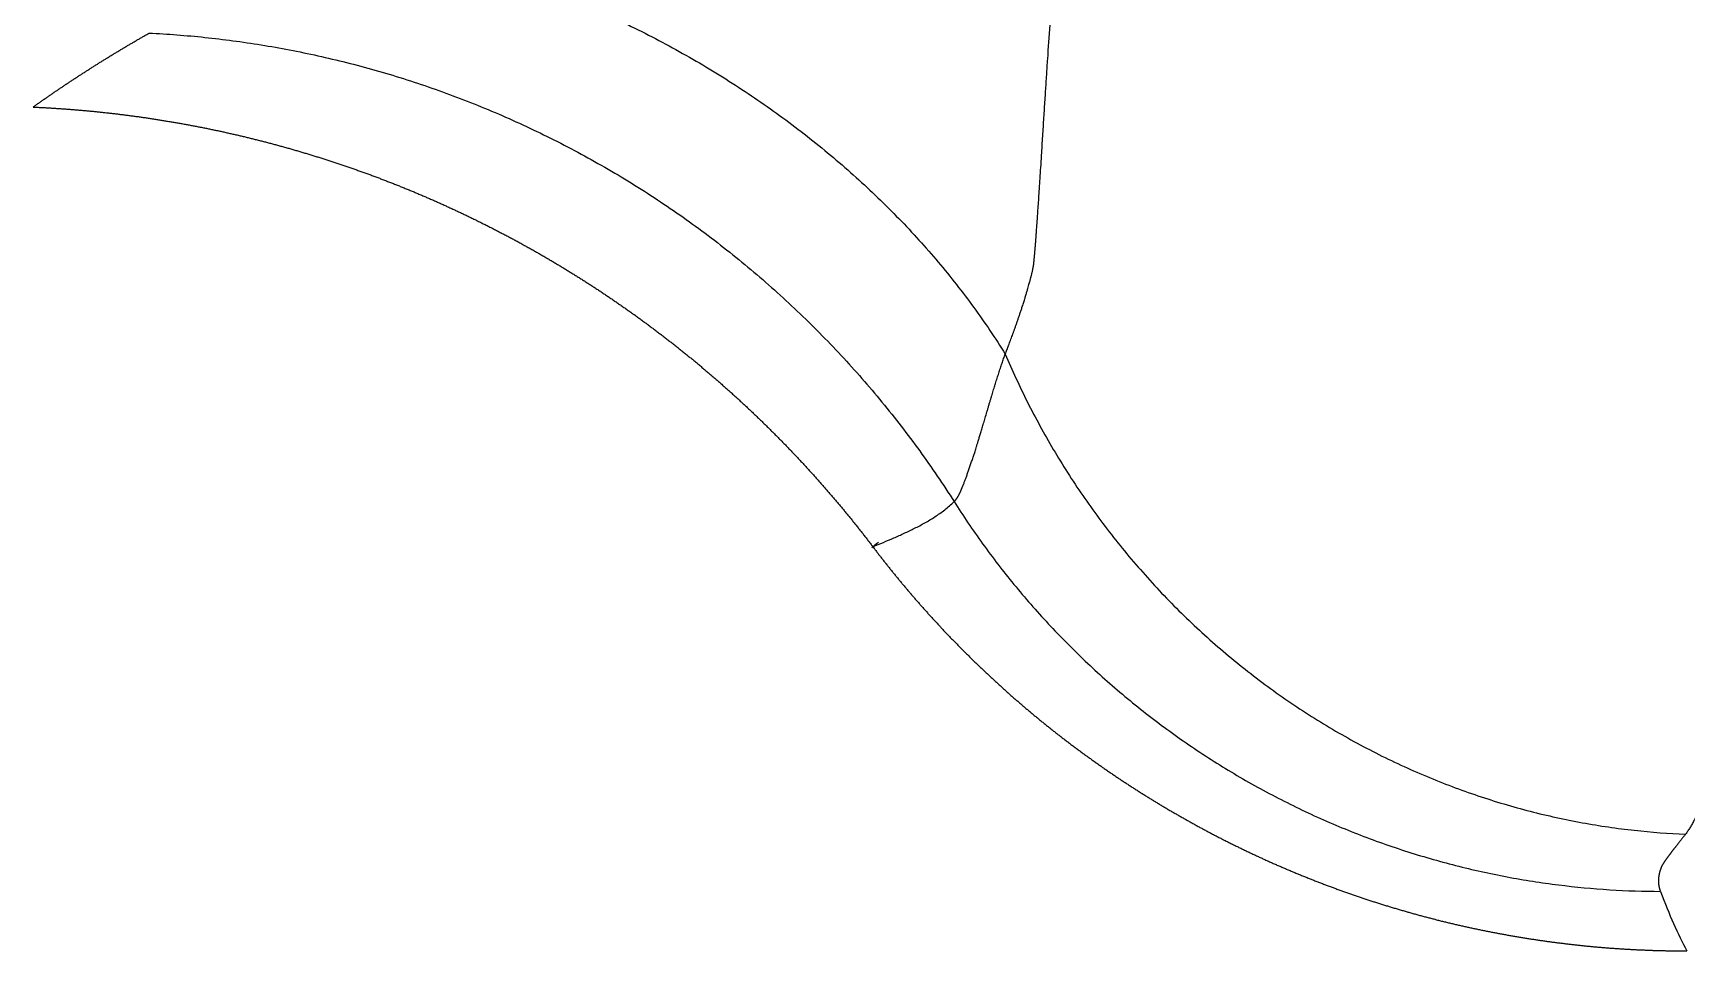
# Model space of a CAD drawing. Extents: x 0 to 1128, y 0 to 827.
# Drawn here: x 216.3 to 246.52, y 208.71 to 225.47 of the extents above; entities that cross this region are included whole.
import ezdxf

# ---------------------------------------------------------------- set-up
doc = ezdxf.new("R2010")
doc.units = 0
doc.header["$LTSCALE"] = 10
doc.header["$MEASUREMENT"] = 0
doc.layers.add('1', color=7, linetype='CONTINUOUS')

msp = doc.modelspace()

# ---------------------------------------------------------------- linework, layer by layer
at = {"layer": '1', "color": 7, "linetype": 'Continuous', "lineweight": -3}
for points, knots in [([(234.064, 219.606), (234.069, 219.619), (234.079, 219.645), (234.094, 219.684), (234.109, 219.724), (234.125, 219.766), (234.141, 219.81), (234.158, 219.855), (234.175, 219.901), (234.193, 219.949), (234.211, 219.998), (234.229, 220.049), (234.248, 220.102), (234.267, 220.156), (234.287, 220.213), (234.306, 220.27), (234.327, 220.33), (234.347, 220.392), (234.37, 220.46), (234.394, 220.534), (234.418, 220.61), (234.439, 220.679), (234.458, 220.743), (234.475, 220.8), (234.489, 220.851), (234.502, 220.894), (234.511, 220.93), (234.519, 220.959), (234.526, 220.984), (234.532, 221.008), (234.538, 221.031), (234.543, 221.053), (234.548, 221.074), (234.553, 221.095), (234.558, 221.114), (234.562, 221.133), (234.566, 221.15), (234.569, 221.166), (234.572, 221.182), (234.575, 221.196), (234.577, 221.207), (234.579, 221.216), (234.58, 221.222), (234.581, 221.231), (234.582, 221.241), (234.583, 221.252), (234.585, 221.265), (234.586, 221.28), (234.588, 221.297), (234.59, 221.315), (234.592, 221.335), (234.594, 221.357), (234.596, 221.38), (234.598, 221.405), (234.601, 221.432), (234.603, 221.461), (234.606, 221.491), (234.608, 221.523), (234.611, 221.557), (234.614, 221.587), (234.616, 221.618), (234.619, 221.654), (234.623, 221.703), (234.628, 221.767), (234.633, 221.846), (234.64, 221.939), (234.648, 222.046), (234.656, 222.169), (234.666, 222.307), (234.676, 222.461), (234.688, 222.631), (234.7, 222.817), (234.713, 223.02), (234.725, 223.22), (234.737, 223.411), (234.748, 223.585), (234.759, 223.755), (234.769, 223.922), (234.78, 224.086), (234.79, 224.246), (234.8, 224.403), (234.81, 224.556), (234.82, 224.706), (234.829, 224.851), (234.849, 225.152), (234.881, 225.609), (234.926, 226.224), (234.972, 226.832), (235.021, 227.434), (235.071, 228.03), (235.11, 228.479), (235.137, 228.782), (235.151, 228.941), (235.166, 229.102), (235.181, 229.266), (235.196, 229.434), (235.212, 229.604), (235.228, 229.776), (235.245, 229.95), (235.261, 230.125), (235.278, 230.301), (235.296, 230.477), (235.313, 230.655), (235.331, 230.834), (235.345, 230.968), (235.354, 231.061), (235.36, 231.117), (235.367, 231.183), (235.375, 231.26), (235.384, 231.348), (235.394, 231.446), (235.406, 231.556), (235.418, 231.675), (235.432, 231.805), (235.446, 231.945), (235.462, 232.095), (235.478, 232.253), (235.492, 232.389), (235.504, 232.497), (235.512, 232.575), (235.52, 232.65), (235.527, 232.723), (235.535, 232.793), (235.542, 232.86), (235.549, 232.925), (235.556, 232.988), (235.562, 233.048), (235.568, 233.106), (235.575, 233.162), (235.581, 233.226), (235.589, 233.296), (235.598, 233.373), (235.606, 233.448), (235.614, 233.521), (235.622, 233.593), (235.63, 233.664), (235.638, 233.735), (235.645, 233.806), (235.653, 233.878), (235.657, 233.926), (235.66, 233.949)], [0, 0, 0, 0, 0.005247, 0.010639, 0.016175, 0.021856, 0.027683, 0.033654, 0.039772, 0.046035, 0.052444, 0.058999, 0.0657, 0.072546, 0.079539, 0.086677, 0.093961, 0.10139, 0.108964, 0.11855, 0.127327, 0.135292, 0.142444, 0.148781, 0.154303, 0.159008, 0.162896, 0.165631, 0.168252, 0.170759, 0.173151, 0.175429, 0.177592, 0.179641, 0.181576, 0.183396, 0.185102, 0.186694, 0.188171, 0.189534, 0.190783, 0.191228, 0.191803, 0.192507, 0.193341, 0.194304, 0.195397, 0.196619, 0.197971, 0.199452, 0.201063, 0.202803, 0.204673, 0.206671, 0.208799, 0.211056, 0.213442, 0.215958, 0.218602, 0.221374, 0.223055, 0.225798, 0.229602, 0.234468, 0.240392, 0.247373, 0.25541, 0.2645, 0.274641, 0.28583, 0.298064, 0.311343, 0.325665, 0.341031, 0.353227, 0.365124, 0.376723, 0.388026, 0.399032, 0.409744, 0.420163, 0.430288, 0.440121, 0.449662, 0.458911, 0.499059, 0.538192, 0.576401, 0.613788, 0.650394, 0.68632, 0.695806, 0.705413, 0.715149, 0.725046, 0.73511, 0.745309, 0.755612, 0.765987, 0.776402, 0.786855, 0.797347, 0.807879, 0.81845, 0.829061, 0.831686, 0.834959, 0.838877, 0.843435, 0.848627, 0.854446, 0.860883, 0.867924, 0.875557, 0.883761, 0.892507, 0.901777, 0.911505, 0.916177, 0.920704, 0.925076, 0.929289, 0.933344, 0.937253, 0.94102, 0.944648, 0.948141, 0.951504, 0.954739, 0.95785, 0.962497, 0.966956, 0.971248, 0.975462, 0.97962, 0.983733, 0.987815, 0.991878, 0.995935, 1, 1, 1, 1]), ([(219.232, 227.641), (219.577, 227.622), (219.926, 227.595), (220.628, 227.523), (220.982, 227.477), (221.693, 227.368), (222.05, 227.304), (222.766, 227.156), (223.124, 227.072), (223.84, 226.885), (224.197, 226.781), (224.908, 226.553), (225.262, 226.428), (225.964, 226.16), (226.312, 226.015), (226.999, 225.706), (227.339, 225.541), (228.006, 225.192), (228.335, 225.007), (228.978, 224.62), (229.293, 224.417), (229.907, 223.993), (230.206, 223.772), (230.786, 223.314), (231.067, 223.077), (231.609, 222.589), (231.87, 222.337), (232.37, 221.821), (232.61, 221.556), (233.065, 221.016), (233.282, 220.74), (233.691, 220.18), (233.883, 219.895), (234.063, 219.607)], [0, 0, 0, 0, 0.0625, 0.0625, 0.125, 0.125, 0.1875, 0.1875, 0.25, 0.25, 0.3125, 0.3125, 0.375, 0.375, 0.4375, 0.4375, 0.5, 0.5, 0.5625, 0.5625, 0.625, 0.625, 0.6875, 0.6875, 0.75, 0.75, 0.8125, 0.8125, 0.875, 0.875, 0.9375, 0.9375, 1, 1, 1, 1]), ([(216.304, 224.117), (216.321, 224.129), (216.355, 224.153), (216.406, 224.189), (216.458, 224.225), (216.509, 224.261), (216.561, 224.297), (216.612, 224.333), (216.664, 224.368), (216.716, 224.404), (216.768, 224.439), (216.82, 224.474), (216.872, 224.509), (216.924, 224.544), (216.977, 224.579), (217.029, 224.613), (217.082, 224.648), (217.134, 224.682), (217.187, 224.716), (217.24, 224.75), (217.293, 224.784), (217.346, 224.818), (217.399, 224.852), (217.452, 224.885), (217.505, 224.919), (217.559, 224.952), (217.612, 224.985), (217.666, 225.018), (217.719, 225.051), (217.773, 225.084), (217.827, 225.117), (217.881, 225.149), (217.935, 225.182), (217.989, 225.214), (218.043, 225.246), (218.098, 225.278), (218.152, 225.31), (218.206, 225.341), (218.261, 225.373), (218.316, 225.405), (218.37, 225.436), (218.407, 225.457), (218.425, 225.467)], [0, 0, 0, 0, 0.026743, 0.053396, 0.07996, 0.106434, 0.13282, 0.159115, 0.185322, 0.211438, 0.237466, 0.263404, 0.289253, 0.315012, 0.340682, 0.366263, 0.391754, 0.417156, 0.442468, 0.467691, 0.492825, 0.517869, 0.542824, 0.56769, 0.592466, 0.617153, 0.641751, 0.666259, 0.690678, 0.715008, 0.739249, 0.7634, 0.787462, 0.811434, 0.835317, 0.859111, 0.882816, 0.906431, 0.929957, 0.953394, 0.976742, 1, 1, 1, 1]), ([(218.425, 225.467), (218.761, 225.451), (219.1, 225.425), (219.783, 225.354), (220.126, 225.308), (220.815, 225.196), (221.508, 225.064), (222.202, 224.889), (222.895, 224.693), (223.242, 224.584), (223.931, 224.344), (224.275, 224.213), (224.956, 223.929), (225.295, 223.776), (225.965, 223.449), (226.296, 223.274), (226.95, 222.904), (227.272, 222.709), (227.906, 222.297), (228.217, 222.081), (228.826, 221.63), (229.124, 221.395), (229.706, 220.906), (229.989, 220.653), (230.539, 220.13), (230.806, 219.86), (231.322, 219.306), (231.571, 219.021), (232.05, 218.439), (232.28, 218.141), (232.719, 217.534), (232.929, 217.226), (233.129, 216.912)], [0, 0, 0, 0, 0.0625, 0.0625, 0.125, 0.125, 0.1875, 0.25, 0.25, 0.3125, 0.3125, 0.375, 0.375, 0.4375, 0.4375, 0.5, 0.5, 0.5625, 0.5625, 0.625, 0.625, 0.6875, 0.6875, 0.75, 0.75, 0.8125, 0.8125, 0.875, 0.875, 0.9375, 0.9375, 1, 1, 1, 1]), ([(247.63, 224.877), (247.627, 224.861), (247.618, 224.818), (247.603, 224.748), (247.587, 224.667), (247.571, 224.586), (247.555, 224.506), (247.539, 224.425), (247.524, 224.344), (247.509, 224.263), (247.493, 224.182), (247.479, 224.101), (247.464, 224.02), (247.45, 223.94), (247.435, 223.859), (247.421, 223.778), (247.408, 223.697), (247.394, 223.616), (247.381, 223.536), (247.368, 223.455), (247.355, 223.374), (247.342, 223.293), (247.329, 223.213), (247.317, 223.132), (247.305, 223.051), (247.293, 222.971), (247.282, 222.89), (247.27, 222.809), (247.259, 222.729), (247.248, 222.648), (247.237, 222.568), (247.226, 222.488), (247.216, 222.407), (247.206, 222.327), (247.196, 222.247), (247.186, 222.166), (247.177, 222.086), (247.167, 222.006), (247.158, 221.926), (247.149, 221.846), (247.141, 221.766), (247.132, 221.686), (247.124, 221.606), (247.116, 221.526), (247.108, 221.447), (247.1, 221.367), (247.093, 221.288), (247.086, 221.208), (247.079, 221.129), (247.072, 221.049), (247.066, 220.97), (247.059, 220.891), (247.053, 220.812), (247.047, 220.733), (247.041, 220.654), (247.036, 220.575), (247.031, 220.497), (247.026, 220.418), (247.021, 220.34), (247.016, 220.261), (247.012, 220.183), (247.007, 220.105), (247.003, 220.027), (247, 219.949), (246.996, 219.871), (246.993, 219.794), (246.989, 219.716), (246.987, 219.639), (246.984, 219.561), (246.981, 219.484), (246.979, 219.407), (246.977, 219.33), (246.975, 219.253), (246.973, 219.177), (246.972, 219.1), (246.97, 219.009), (246.969, 218.905), (246.967, 218.786), (246.966, 218.668), (246.964, 218.551), (246.963, 218.434), (246.962, 218.317), (246.961, 218.202), (246.96, 218.086), (246.959, 217.972), (246.958, 217.858), (246.958, 217.744), (246.957, 217.631), (246.957, 217.519), (246.957, 217.407), (246.956, 217.296), (246.956, 217.186), (246.956, 217.076), (246.957, 216.967), (246.957, 216.859), (246.957, 216.751), (246.958, 216.644), (246.958, 216.538), (246.959, 216.432), (246.96, 216.327), (246.961, 216.223), (246.962, 216.119), (246.963, 216.016), (246.964, 215.914), (246.966, 215.813), (246.967, 215.712), (246.969, 215.613), (246.97, 215.514), (246.972, 215.415), (246.974, 215.318), (246.976, 215.221), (246.978, 215.126), (246.981, 215.031), (246.983, 214.937), (246.986, 214.843), (246.989, 214.739), (246.992, 214.624), (246.995, 214.5), (246.998, 214.378), (247, 214.26), (247.002, 214.144), (247.003, 214.031), (247.004, 213.92), (247.005, 213.812), (247.005, 213.707), (247.004, 213.604), (247.004, 213.504), (247.002, 213.406), (247.001, 213.311), (246.999, 213.218), (246.996, 213.127), (246.994, 213.038), (246.99, 212.952), (246.987, 212.868), (246.982, 212.786), (246.978, 212.706), (246.973, 212.629), (246.968, 212.553), (246.962, 212.479), (246.955, 212.408), (246.949, 212.338), (246.942, 212.27), (246.934, 212.203), (246.926, 212.139), (246.918, 212.076), (246.909, 212.015), (246.9, 211.956), (246.89, 211.898), (246.88, 211.842), (246.87, 211.787), (246.859, 211.733), (246.847, 211.682), (246.835, 211.631), (246.823, 211.582), (246.811, 211.534), (246.798, 211.488), (246.784, 211.442), (246.77, 211.398), (246.756, 211.356), (246.741, 211.314), (246.726, 211.274), (246.71, 211.234), (246.694, 211.196), (246.678, 211.159), (246.661, 211.123), (246.644, 211.088), (246.626, 211.053), (246.608, 211.02), (246.589, 210.988), (246.57, 210.957), (246.551, 210.927), (246.531, 210.897), (246.511, 210.869), (246.497, 210.85), (246.49, 210.841)], [0, 0, 0, 0, 0.002656, 0.007071, 0.011481, 0.015886, 0.020286, 0.02468, 0.029069, 0.033453, 0.037832, 0.042206, 0.046575, 0.050939, 0.055298, 0.059651, 0.064, 0.068344, 0.072683, 0.077017, 0.081346, 0.08567, 0.08999, 0.094304, 0.098614, 0.102919, 0.107219, 0.111515, 0.115806, 0.120092, 0.124373, 0.12865, 0.132922, 0.13719, 0.141453, 0.145711, 0.149965, 0.154215, 0.158459, 0.1627, 0.166936, 0.171167, 0.175394, 0.179617, 0.183836, 0.18805, 0.192259, 0.196465, 0.200666, 0.204863, 0.209055, 0.213244, 0.217428, 0.221608, 0.225784, 0.229956, 0.234124, 0.238287, 0.242447, 0.246603, 0.250754, 0.254902, 0.259046, 0.263186, 0.267322, 0.271454, 0.275582, 0.279707, 0.283828, 0.287945, 0.292058, 0.296168, 0.300275, 0.304377, 0.308476, 0.312572, 0.318967, 0.325346, 0.331709, 0.338055, 0.344386, 0.350702, 0.357001, 0.363286, 0.369555, 0.375809, 0.382049, 0.388274, 0.394484, 0.400681, 0.406863, 0.413032, 0.419187, 0.425328, 0.431457, 0.437573, 0.443676, 0.449768, 0.455847, 0.461914, 0.46797, 0.474015, 0.480049, 0.486072, 0.492086, 0.498089, 0.504084, 0.510069, 0.516045, 0.522013, 0.527973, 0.533925, 0.53987, 0.545809, 0.551741, 0.557668, 0.565913, 0.574067, 0.582131, 0.590106, 0.597996, 0.605813, 0.613568, 0.621268, 0.62892, 0.636531, 0.644108, 0.651656, 0.659182, 0.666689, 0.674184, 0.68167, 0.689152, 0.696634, 0.704119, 0.711609, 0.719108, 0.726619, 0.734142, 0.741681, 0.749235, 0.756807, 0.764397, 0.772005, 0.779632, 0.787277, 0.794939, 0.802619, 0.810314, 0.818024, 0.825746, 0.83348, 0.841222, 0.84897, 0.856722, 0.864475, 0.872226, 0.879971, 0.887708, 0.895433, 0.903141, 0.91083, 0.918495, 0.926132, 0.933736, 0.941305, 0.948832, 0.956315, 0.963747, 0.971125, 0.978444, 0.985699, 0.992886, 1, 1, 1, 1]), ([(216.304, 224.117), (216.329, 224.116), (216.378, 224.113), (216.452, 224.11), (216.527, 224.106), (216.601, 224.101), (216.675, 224.097), (216.749, 224.092), (216.823, 224.087), (216.898, 224.082), (216.972, 224.076), (217.047, 224.07), (217.121, 224.064), (217.195, 224.058), (217.27, 224.051), (217.344, 224.044), (217.419, 224.037), (217.493, 224.029), (217.568, 224.022), (217.642, 224.014), (217.717, 224.005), (217.792, 223.997), (217.866, 223.988), (217.941, 223.979), (218.015, 223.969), (218.09, 223.959), (218.165, 223.949), (218.239, 223.939), (218.314, 223.928), (218.389, 223.918), (218.463, 223.906), (218.538, 223.895), (218.613, 223.883), (218.687, 223.871), (218.762, 223.859), (218.837, 223.846), (218.911, 223.834), (218.986, 223.82), (219.061, 223.807), (219.135, 223.793), (219.21, 223.779), (219.284, 223.765), (219.359, 223.751), (219.434, 223.736), (219.508, 223.721), (219.583, 223.705), (219.657, 223.69), (219.732, 223.674), (219.806, 223.657), (219.88, 223.641), (219.955, 223.624), (220.029, 223.607), (220.103, 223.589), (220.178, 223.572), (220.252, 223.554), (220.326, 223.536), (220.4, 223.517), (220.474, 223.498), (220.549, 223.479), (220.623, 223.46), (220.697, 223.44), (220.771, 223.42), (220.844, 223.4), (220.918, 223.379), (220.992, 223.358), (221.066, 223.337), (221.139, 223.316), (221.213, 223.294), (221.287, 223.272), (221.36, 223.25), (221.434, 223.228), (221.507, 223.205), (221.58, 223.182), (221.654, 223.158), (221.727, 223.135), (221.8, 223.111), (221.873, 223.087), (221.946, 223.062), (222.019, 223.037), (222.092, 223.012), (222.164, 222.987), (222.237, 222.961), (222.31, 222.935), (222.382, 222.909), (222.454, 222.883), (222.527, 222.856), (222.599, 222.829), (222.671, 222.802), (222.743, 222.774), (222.815, 222.746), (222.887, 222.718), (222.959, 222.69), (223.03, 222.661), (223.102, 222.632), (223.174, 222.603), (223.245, 222.573), (223.316, 222.544), (223.387, 222.514), (223.458, 222.483), (223.529, 222.453), (223.6, 222.422), (223.671, 222.391), (223.742, 222.359), (223.812, 222.328), (223.882, 222.296), (223.953, 222.263), (224.023, 222.231), (224.093, 222.198), (224.163, 222.165), (224.233, 222.132), (224.302, 222.098), (224.372, 222.064), (224.441, 222.03), (224.51, 221.996), (224.58, 221.961), (224.649, 221.927), (224.717, 221.891), (224.786, 221.856), (224.855, 221.82), (224.923, 221.784), (224.991, 221.748), (225.06, 221.712), (225.128, 221.675), (225.196, 221.638), (225.263, 221.601), (225.331, 221.564), (225.398, 221.526), (225.466, 221.488), (225.533, 221.45), (225.6, 221.411), (225.667, 221.373), (225.733, 221.334), (225.8, 221.294), (225.866, 221.255), (225.932, 221.215), (225.999, 221.175), (226.064, 221.135), (226.13, 221.095), (226.196, 221.054), (226.261, 221.013), (226.326, 220.972), (226.391, 220.931), (226.456, 220.889), (226.521, 220.847), (226.586, 220.805), (226.65, 220.763), (226.714, 220.72), (226.778, 220.677), (226.842, 220.634), (226.906, 220.591), (226.969, 220.547), (227.032, 220.504), (227.095, 220.46), (227.158, 220.416), (227.221, 220.371), (227.284, 220.327), (227.346, 220.282), (227.408, 220.237), (227.47, 220.191), (227.532, 220.146), (227.594, 220.1), (227.655, 220.054), (227.716, 220.008), (227.777, 219.962), (227.838, 219.915), (227.899, 219.868), (227.959, 219.821), (228.019, 219.774), (228.079, 219.727), (228.139, 219.679), (228.199, 219.631), (228.258, 219.583), (228.318, 219.535), (228.377, 219.487), (228.435, 219.438), (228.494, 219.389), (228.552, 219.34), (228.611, 219.291), (228.669, 219.241), (228.726, 219.192), (228.784, 219.142), (228.841, 219.092), (228.898, 219.042), (228.955, 218.991), (229.012, 218.941), (229.068, 218.89), (229.125, 218.839), (229.181, 218.788), (229.236, 218.737), (229.292, 218.685), (229.347, 218.634), (229.403, 218.582), (229.457, 218.53), (229.512, 218.478), (229.567, 218.425), (229.621, 218.373), (229.675, 218.32), (229.729, 218.267), (229.782, 218.214), (229.836, 218.161), (229.889, 218.108), (229.942, 218.054), (229.994, 218), (230.047, 217.947), (230.099, 217.893), (230.151, 217.838), (230.203, 217.784), (230.254, 217.73), (230.305, 217.675), (230.357, 217.62), (230.407, 217.565), (230.458, 217.51), (230.508, 217.455), (230.558, 217.399), (230.608, 217.344), (230.658, 217.288), (230.707, 217.232), (230.756, 217.177), (230.805, 217.12), (230.854, 217.064), (230.902, 217.008), (230.951, 216.951), (230.998, 216.895), (231.046, 216.838), (231.094, 216.781), (231.141, 216.724), (231.188, 216.667), (231.235, 216.61), (231.281, 216.552), (231.327, 216.495), (231.373, 216.437), (231.419, 216.379), (231.465, 216.322), (231.51, 216.264), (231.555, 216.205), (231.6, 216.147), (231.629, 216.108), (231.644, 216.089)], [0, 0, 0, 0, 0.004148, 0.008299, 0.012454, 0.016611, 0.020771, 0.024934, 0.029099, 0.033268, 0.03744, 0.041614, 0.045791, 0.049971, 0.054153, 0.058339, 0.062527, 0.066717, 0.070911, 0.075107, 0.079305, 0.083506, 0.08771, 0.091916, 0.096125, 0.100336, 0.104549, 0.108765, 0.112984, 0.117205, 0.121428, 0.125653, 0.129881, 0.134111, 0.138344, 0.142578, 0.146815, 0.151054, 0.155295, 0.159538, 0.163784, 0.168031, 0.172281, 0.176532, 0.180786, 0.185041, 0.189298, 0.193558, 0.197819, 0.202082, 0.206347, 0.210614, 0.214882, 0.219152, 0.223424, 0.227698, 0.231973, 0.23625, 0.240529, 0.244809, 0.249091, 0.253374, 0.257659, 0.261945, 0.266233, 0.270522, 0.274813, 0.279105, 0.283398, 0.287693, 0.291988, 0.296286, 0.300584, 0.304883, 0.309184, 0.313486, 0.317789, 0.322093, 0.326398, 0.330704, 0.335011, 0.339319, 0.343628, 0.347938, 0.352249, 0.35656, 0.360873, 0.365186, 0.3695, 0.373814, 0.37813, 0.382446, 0.386762, 0.39108, 0.395397, 0.399716, 0.404035, 0.408354, 0.412674, 0.416994, 0.421315, 0.425636, 0.429957, 0.434279, 0.438601, 0.442923, 0.447246, 0.451569, 0.455891, 0.460214, 0.464537, 0.46886, 0.473184, 0.477507, 0.48183, 0.486153, 0.490476, 0.494799, 0.499121, 0.503444, 0.507766, 0.512088, 0.51641, 0.520732, 0.525053, 0.529374, 0.533694, 0.538014, 0.542334, 0.546653, 0.550972, 0.55529, 0.559607, 0.563924, 0.568241, 0.572556, 0.576871, 0.581186, 0.585499, 0.589812, 0.594124, 0.598435, 0.602745, 0.607054, 0.611363, 0.61567, 0.619977, 0.624282, 0.628587, 0.63289, 0.637192, 0.641493, 0.645793, 0.650092, 0.65439, 0.658686, 0.662981, 0.667275, 0.671567, 0.675858, 0.680148, 0.684436, 0.688723, 0.693008, 0.697292, 0.701574, 0.705854, 0.710134, 0.714411, 0.718687, 0.722961, 0.727233, 0.731504, 0.735773, 0.74004, 0.744305, 0.748569, 0.75283, 0.75709, 0.761348, 0.765603, 0.769857, 0.774109, 0.778359, 0.782606, 0.786852, 0.791095, 0.795337, 0.799576, 0.803813, 0.808047, 0.81228, 0.81651, 0.820738, 0.824963, 0.829187, 0.833407, 0.837626, 0.841842, 0.846055, 0.850266, 0.854475, 0.858681, 0.862884, 0.867085, 0.871283, 0.875478, 0.879671, 0.883862, 0.888049, 0.892234, 0.896416, 0.900595, 0.904771, 0.908945, 0.913116, 0.917283, 0.921448, 0.92561, 0.929769, 0.933926, 0.938079, 0.942229, 0.946376, 0.95052, 0.95466, 0.958798, 0.962933, 0.967064, 0.971193, 0.975318, 0.97944, 0.983558, 0.987674, 0.991786, 0.995895, 1, 1, 1, 1]), ([(233.129, 216.912), (233.131, 216.915), (233.136, 216.92), (233.142, 216.927), (233.149, 216.935), (233.156, 216.944), (233.164, 216.953), (233.171, 216.963), (233.178, 216.973), (233.185, 216.983), (233.192, 216.993), (233.198, 217.003), (233.203, 217.011), (233.207, 217.018), (233.211, 217.025), (233.215, 217.033), (233.219, 217.04), (233.223, 217.049), (233.227, 217.057), (233.231, 217.066), (233.236, 217.075), (233.24, 217.085), (233.245, 217.095), (233.249, 217.105), (233.254, 217.116), (233.259, 217.127), (233.263, 217.138), (233.268, 217.15), (233.273, 217.161), (233.278, 217.174), (233.284, 217.186), (233.289, 217.199), (233.294, 217.212), (233.304, 217.239), (233.32, 217.279), (233.342, 217.337), (233.364, 217.399), (233.387, 217.464), (233.411, 217.533), (233.436, 217.605), (233.462, 217.682), (233.483, 217.745), (233.499, 217.795), (233.511, 217.831), (233.524, 217.873), (233.539, 217.921), (233.555, 217.975), (233.574, 218.036), (233.594, 218.103), (233.617, 218.177), (233.641, 218.258), (233.668, 218.347), (233.697, 218.444), (233.723, 218.533), (233.746, 218.609), (233.763, 218.669), (233.78, 218.727), (233.797, 218.783), (233.813, 218.836), (233.828, 218.888), (233.843, 218.937), (233.858, 218.984), (233.871, 219.028), (233.89, 219.088), (233.914, 219.164), (233.944, 219.257), (233.974, 219.348), (234.003, 219.437), (234.033, 219.524), (234.053, 219.581), (234.062, 219.609)], [0, 0, 0, 0, 0.011831, 0.023592, 0.035228, 0.047231, 0.059943, 0.07295, 0.085787, 0.098083, 0.109525, 0.119848, 0.128833, 0.136301, 0.142114, 0.14911, 0.156221, 0.16344, 0.170759, 0.17817, 0.185664, 0.193233, 0.200871, 0.20859, 0.216388, 0.224255, 0.232181, 0.240156, 0.248168, 0.256208, 0.264271, 0.272363, 0.280484, 0.288632, 0.319531, 0.350333, 0.381018, 0.411565, 0.441954, 0.472165, 0.50217, 0.531944, 0.543048, 0.555754, 0.570037, 0.58587, 0.603226, 0.62207, 0.642365, 0.664072, 0.687146, 0.711539, 0.737223, 0.764183, 0.779349, 0.793806, 0.807568, 0.820651, 0.833072, 0.844842, 0.855969, 0.866462, 0.876325, 0.885561, 0.90626, 0.926297, 0.945684, 0.964428, 0.982534, 1, 1, 1, 1]), ([(234.064, 219.606), (234.188, 219.313), (234.323, 219.02), (234.615, 218.439), (234.773, 218.151), (235.109, 217.582), (235.288, 217.3), (235.669, 216.747), (235.87, 216.475), (236.292, 215.944), (236.514, 215.684), (236.976, 215.179), (237.217, 214.934), (237.717, 214.461), (237.976, 214.233), (238.51, 213.795), (238.785, 213.586), (239.349, 213.188), (239.637, 213), (240.226, 212.646), (240.526, 212.48), (241.135, 212.171), (241.443, 212.028), (242.067, 211.767), (242.381, 211.649), (243.014, 211.436), (243.332, 211.342), (243.968, 211.178), (244.287, 211.108), (244.922, 210.992), (245.239, 210.946), (245.868, 210.877), (246.18, 210.853), (246.49, 210.841)], [0, 0, 0, 0, 0.0625, 0.0625, 0.125, 0.125, 0.1875, 0.1875, 0.25, 0.25, 0.3125, 0.3125, 0.375, 0.375, 0.4375, 0.4375, 0.5, 0.5, 0.5625, 0.5625, 0.625, 0.625, 0.6875, 0.6875, 0.75, 0.75, 0.8125, 0.8125, 0.875, 0.875, 0.9375, 0.9375, 1, 1, 1, 1]), ([(231.644, 216.089), (231.772, 216.141), (231.9, 216.194), (232.091, 216.277), (232.155, 216.306), (232.281, 216.364), (232.344, 216.394), (232.439, 216.441), (232.47, 216.457), (232.532, 216.49), (232.563, 216.507), (232.656, 216.559), (232.718, 216.596), (232.808, 216.655), (232.839, 216.676), (232.898, 216.718), (232.928, 216.74), (233.016, 216.808), (233.073, 216.858), (233.129, 216.912)], [0, 0, 0, 0, 0.25, 0.25, 0.375, 0.375, 0.5, 0.5, 0.5625, 0.5625, 0.625, 0.625, 0.75, 0.75, 0.8125, 0.8125, 0.875, 0.875, 1, 1, 1, 1]), ([(233.129, 216.912), (233.293, 216.653), (233.466, 216.397), (233.831, 215.892), (234.022, 215.644), (234.422, 215.156), (234.631, 214.917), (235.065, 214.45), (235.291, 214.222), (235.758, 213.779), (236, 213.564), (236.497, 213.149), (236.754, 212.948), (237.28, 212.563), (237.549, 212.379), (238.1, 212.027), (238.382, 211.86), (238.955, 211.544), (239.246, 211.395), (239.838, 211.117), (240.138, 210.987), (240.744, 210.748), (241.05, 210.638), (241.667, 210.439), (241.978, 210.349), (242.602, 210.19), (242.915, 210.121), (243.542, 210.003), (243.855, 209.954), (244.481, 209.876), (244.793, 209.846), (245.415, 209.807), (245.724, 209.797), (246.031, 209.797)], [0, 0, 0, 0, 0.0625, 0.0625, 0.125, 0.125, 0.1875, 0.1875, 0.25, 0.25, 0.3125, 0.3125, 0.375, 0.375, 0.4375, 0.4375, 0.5, 0.5, 0.5625, 0.5625, 0.625, 0.625, 0.6875, 0.6875, 0.75, 0.75, 0.8125, 0.8125, 0.875, 0.875, 0.9375, 0.9375, 1, 1, 1, 1]), ([(231.745, 216.166), (231.733, 216.157), (231.721, 216.148), (231.669, 216.108), (231.643, 216.088), (231.622, 216.072), (231.626, 216.075), (231.644, 216.089)], [0, 0, 0, 0, 0.11121, 0.11121, 0.555605, 0.555605, 1, 1, 1, 1]), ([(231.646, 216.086), (231.66, 216.068), (231.688, 216.032), (231.729, 215.977), (231.771, 215.923), (231.814, 215.869), (231.856, 215.815), (231.899, 215.761), (231.942, 215.707), (231.985, 215.653), (232.029, 215.599), (232.072, 215.546), (232.116, 215.492), (232.16, 215.439), (232.205, 215.386), (232.25, 215.332), (232.295, 215.279), (232.34, 215.226), (232.385, 215.174), (232.431, 215.121), (232.477, 215.068), (232.523, 215.016), (232.569, 214.964), (232.616, 214.911), (232.663, 214.859), (232.71, 214.807), (232.758, 214.755), (232.805, 214.704), (232.853, 214.652), (232.901, 214.601), (232.95, 214.549), (232.998, 214.498), (233.047, 214.447), (233.096, 214.396), (233.146, 214.345), (233.195, 214.295), (233.245, 214.244), (233.295, 214.194), (233.345, 214.144), (233.396, 214.094), (233.446, 214.044), (233.497, 213.994), (233.549, 213.944), (233.6, 213.895), (233.652, 213.846), (233.704, 213.797), (233.756, 213.748), (233.808, 213.699), (233.861, 213.65), (233.914, 213.602), (233.967, 213.553), (234.02, 213.505), (234.074, 213.457), (234.127, 213.409), (234.181, 213.362), (234.236, 213.314), (234.29, 213.267), (234.345, 213.22), (234.4, 213.173), (234.455, 213.126), (234.51, 213.08), (234.566, 213.033), (234.621, 212.987), (234.677, 212.941), (234.734, 212.895), (234.79, 212.849), (234.847, 212.804), (234.904, 212.759), (234.961, 212.713), (235.018, 212.669), (235.075, 212.624), (235.133, 212.579), (235.191, 212.535), (235.249, 212.491), (235.308, 212.447), (235.366, 212.403), (235.425, 212.36), (235.484, 212.316), (235.543, 212.273), (235.602, 212.23), (235.662, 212.188), (235.722, 212.145), (235.782, 212.103), (235.842, 212.061), (235.902, 212.019), (235.963, 211.977), (236.024, 211.936), (236.085, 211.895), (236.146, 211.854), (236.207, 211.813), (236.269, 211.772), (236.33, 211.732), (236.392, 211.692), (236.454, 211.652), (236.517, 211.612), (236.579, 211.573), (236.642, 211.534), (236.705, 211.495), (236.768, 211.456), (236.831, 211.418), (236.894, 211.379), (236.958, 211.341), (237.022, 211.304), (237.086, 211.266), (237.15, 211.229), (237.214, 211.192), (237.278, 211.155), (237.343, 211.118), (237.408, 211.082), (237.473, 211.046), (237.538, 211.01), (237.603, 210.974), (237.669, 210.939), (237.734, 210.904), (237.8, 210.869), (237.866, 210.834), (237.932, 210.8), (237.998, 210.766), (238.065, 210.732), (238.131, 210.699), (238.198, 210.665), (238.265, 210.632), (238.332, 210.599), (238.399, 210.567), (238.466, 210.534), (238.534, 210.502), (238.601, 210.471), (238.669, 210.439), (238.737, 210.408), (238.805, 210.377), (238.873, 210.346), (238.941, 210.316), (239.009, 210.285), (239.078, 210.256), (239.147, 210.226), (239.215, 210.197), (239.284, 210.167), (239.353, 210.139), (239.422, 210.11), (239.492, 210.082), (239.561, 210.054), (239.631, 210.026), (239.7, 209.999), (239.77, 209.971), (239.84, 209.944), (239.91, 209.918), (239.98, 209.892), (240.05, 209.865), (240.12, 209.84), (240.191, 209.814), (240.261, 209.789), (240.332, 209.764), (240.403, 209.739), (240.473, 209.715), (240.544, 209.691), (240.615, 209.667), (240.686, 209.644), (240.757, 209.62), (240.829, 209.597), (240.9, 209.575), (240.972, 209.552), (241.043, 209.53), (241.115, 209.508), (241.186, 209.487), (241.258, 209.466), (241.33, 209.445), (241.402, 209.424), (241.474, 209.404), (241.546, 209.384), (241.618, 209.364), (241.69, 209.344), (241.762, 209.325), (241.835, 209.306), (241.907, 209.288), (241.98, 209.269), (242.052, 209.251), (242.125, 209.234), (242.197, 209.216), (242.27, 209.199), (242.343, 209.182), (242.415, 209.166), (242.488, 209.149), (242.561, 209.133), (242.634, 209.118), (242.707, 209.102), (242.78, 209.087), (242.853, 209.073), (242.926, 209.058), (242.999, 209.044), (243.072, 209.03), (243.146, 209.016), (243.219, 209.003), (243.292, 208.99), (243.365, 208.977), (243.439, 208.965), (243.512, 208.953), (243.585, 208.941), (243.658, 208.93), (243.732, 208.918), (243.805, 208.907), (243.879, 208.897), (243.952, 208.886), (244.025, 208.876), (244.099, 208.867), (244.172, 208.857), (244.246, 208.848), (244.319, 208.839), (244.393, 208.831), (244.466, 208.822), (244.54, 208.814), (244.613, 208.807), (244.686, 208.799), (244.76, 208.792), (244.833, 208.785), (244.907, 208.779), (244.98, 208.773), (245.053, 208.767), (245.127, 208.761), (245.2, 208.756), (245.273, 208.751), (245.347, 208.746), (245.42, 208.742), (245.493, 208.737), (245.566, 208.734), (245.64, 208.73), (245.713, 208.727), (245.786, 208.724), (245.859, 208.721), (245.932, 208.719), (246.005, 208.716), (246.078, 208.715), (246.151, 208.713), (246.224, 208.712), (246.297, 208.711), (246.37, 208.71), (246.442, 208.71), (246.491, 208.71), (246.515, 208.71)], [0, 0, 0, 0, 0.003985, 0.007975, 0.011969, 0.015968, 0.019971, 0.023979, 0.02799, 0.032007, 0.036027, 0.040052, 0.044081, 0.048115, 0.052153, 0.056194, 0.060241, 0.064291, 0.068345, 0.072404, 0.076467, 0.080534, 0.084605, 0.08868, 0.092759, 0.096842, 0.100929, 0.10502, 0.109115, 0.113213, 0.117316, 0.121423, 0.125533, 0.129647, 0.133765, 0.137887, 0.142012, 0.146141, 0.150274, 0.154411, 0.158551, 0.162695, 0.166842, 0.170993, 0.175147, 0.179305, 0.183466, 0.187631, 0.191799, 0.195971, 0.200146, 0.204324, 0.208506, 0.212691, 0.216879, 0.22107, 0.225265, 0.229463, 0.233664, 0.237868, 0.242075, 0.246285, 0.250498, 0.254714, 0.258933, 0.263155, 0.26738, 0.271608, 0.275839, 0.280072, 0.284309, 0.288548, 0.292789, 0.297034, 0.301281, 0.305531, 0.309783, 0.314038, 0.318295, 0.322555, 0.326818, 0.331082, 0.33535, 0.339619, 0.343891, 0.348166, 0.352442, 0.356721, 0.361002, 0.365286, 0.369571, 0.373859, 0.378148, 0.38244, 0.386734, 0.391029, 0.395327, 0.399627, 0.403928, 0.408231, 0.412537, 0.416844, 0.421152, 0.425463, 0.429775, 0.434089, 0.438404, 0.442721, 0.44704, 0.45136, 0.455681, 0.460004, 0.464329, 0.468654, 0.472981, 0.47731, 0.48164, 0.485971, 0.490303, 0.494636, 0.498971, 0.503306, 0.507643, 0.511981, 0.516319, 0.520659, 0.525, 0.529341, 0.533683, 0.538026, 0.54237, 0.546715, 0.55106, 0.555406, 0.559753, 0.564101, 0.568448, 0.572797, 0.577146, 0.581495, 0.585845, 0.590195, 0.594546, 0.598897, 0.603248, 0.607599, 0.611951, 0.616303, 0.620654, 0.625006, 0.629359, 0.633711, 0.638063, 0.642415, 0.646767, 0.651119, 0.655471, 0.659822, 0.664174, 0.668525, 0.672875, 0.677226, 0.681576, 0.685926, 0.690275, 0.694624, 0.698972, 0.70332, 0.707667, 0.712014, 0.71636, 0.720705, 0.725049, 0.729393, 0.733736, 0.738078, 0.742419, 0.74676, 0.751099, 0.755438, 0.759775, 0.764111, 0.768447, 0.772781, 0.777114, 0.781446, 0.785776, 0.790106, 0.794434, 0.798761, 0.803086, 0.80741, 0.811733, 0.816054, 0.820374, 0.824692, 0.829008, 0.833323, 0.837637, 0.841948, 0.846258, 0.850566, 0.854873, 0.859177, 0.86348, 0.867781, 0.87208, 0.876377, 0.880672, 0.884965, 0.889256, 0.893545, 0.897832, 0.902117, 0.906399, 0.91068, 0.914958, 0.919234, 0.923507, 0.927778, 0.932047, 0.936314, 0.940578, 0.944839, 0.949098, 0.953355, 0.957608, 0.96186, 0.966109, 0.970355, 0.974598, 0.978839, 0.983077, 0.987312, 0.991544, 0.995773, 1, 1, 1, 1]), ([(246.488, 210.839), (246.484, 210.833), (246.475, 210.821), (246.462, 210.805), (246.449, 210.788), (246.436, 210.772), (246.423, 210.756), (246.411, 210.74), (246.399, 210.724), (246.387, 210.709), (246.375, 210.694), (246.364, 210.679), (246.352, 210.665), (246.341, 210.651), (246.33, 210.637), (246.32, 210.623), (246.309, 210.609), (246.299, 210.596), (246.289, 210.583), (246.279, 210.571), (246.269, 210.558), (246.259, 210.546), (246.25, 210.534), (246.241, 210.522), (246.232, 210.511), (246.223, 210.499), (246.215, 210.488), (246.206, 210.478), (246.198, 210.467), (246.19, 210.457), (246.183, 210.446), (246.175, 210.436), (246.168, 210.427), (246.161, 210.417), (246.154, 210.408), (246.147, 210.399), (246.141, 210.39), (246.134, 210.381), (246.128, 210.373), (246.122, 210.364), (246.117, 210.356), (246.111, 210.348), (246.106, 210.341), (246.101, 210.333), (246.096, 210.326), (246.091, 210.319), (246.087, 210.312), (246.083, 210.305), (246.078, 210.299), (246.075, 210.292), (246.071, 210.286), (246.067, 210.28), (246.064, 210.275), (246.061, 210.269), (246.058, 210.264), (246.056, 210.259), (246.053, 210.254), (246.051, 210.249), (246.049, 210.244), (246.046, 210.237), (246.042, 210.228), (246.038, 210.216), (246.034, 210.204), (246.03, 210.193), (246.026, 210.181), (246.022, 210.169), (246.019, 210.158), (246.016, 210.146), (246.013, 210.135), (246.01, 210.123), (246.008, 210.112), (246.005, 210.101), (246.003, 210.089), (246.002, 210.078), (246, 210.067), (245.999, 210.056), (245.997, 210.044), (245.996, 210.033), (245.996, 210.022), (245.995, 210.011), (245.995, 210), (245.995, 209.989), (245.995, 209.978), (245.995, 209.967), (245.996, 209.956), (245.997, 209.945), (245.998, 209.934), (245.999, 209.924), (246, 209.913), (246.002, 209.902), (246.004, 209.891), (246.006, 209.881), (246.008, 209.87), (246.011, 209.859), (246.014, 209.849), (246.017, 209.838), (246.02, 209.828), (246.023, 209.817), (246.027, 209.807), (246.03, 209.8), (246.031, 209.797)], [0, 0, 0, 0, 0.010774, 0.021496, 0.032164, 0.042775, 0.053327, 0.063818, 0.074245, 0.084606, 0.0949, 0.105122, 0.115272, 0.125347, 0.135345, 0.145262, 0.155098, 0.164849, 0.174513, 0.184089, 0.193573, 0.202964, 0.21226, 0.221457, 0.230554, 0.239549, 0.248439, 0.257223, 0.265898, 0.274462, 0.282913, 0.291249, 0.299467, 0.307567, 0.315545, 0.3234, 0.33113, 0.338733, 0.346207, 0.35355, 0.36076, 0.367836, 0.374775, 0.381577, 0.388239, 0.394759, 0.401136, 0.407368, 0.413455, 0.419393, 0.425182, 0.43082, 0.436306, 0.441638, 0.446815, 0.451836, 0.456699, 0.461404, 0.465948, 0.470332, 0.481967, 0.493679, 0.505467, 0.517332, 0.529275, 0.541295, 0.553394, 0.565572, 0.57783, 0.590167, 0.602585, 0.615084, 0.627665, 0.640327, 0.653072, 0.6659, 0.678811, 0.691807, 0.704887, 0.718052, 0.731303, 0.744639, 0.758063, 0.771573, 0.785171, 0.798857, 0.812632, 0.826496, 0.840449, 0.854493, 0.868627, 0.882852, 0.897169, 0.911579, 0.926081, 0.940676, 0.955365, 0.970148, 0.985027, 1, 1, 1, 1]), ([(246.031, 209.797), (246.111, 209.578), (246.192, 209.385), (246.353, 209.029), (246.434, 208.866), (246.515, 208.71)], [0, 0, 0, 0, 0.5, 0.5, 1, 1, 1, 1])]:
    msp.add_open_spline(points, degree=3, knots=knots, dxfattribs=at)

doc.saveas('drawing.dxf')
